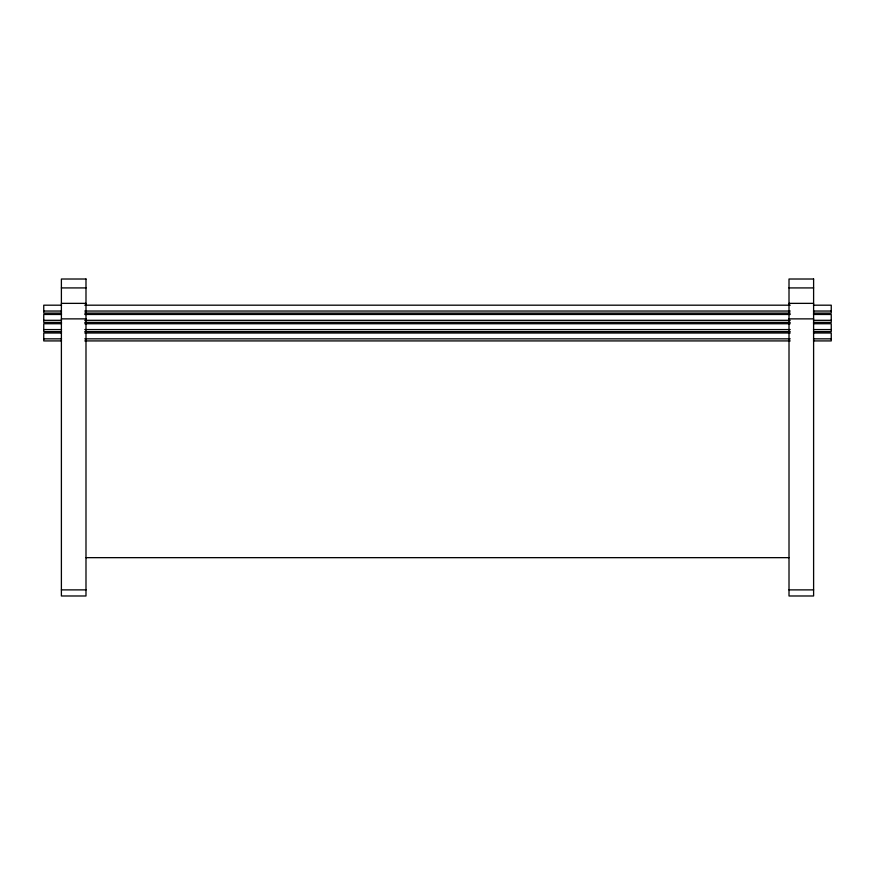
<?xml version="1.0" encoding="UTF-8"?>
<svg xmlns="http://www.w3.org/2000/svg" width="875" height="875" viewBox="0 0 875 875"><rect width="100%" height="100%" fill="white"/><g stroke="black" fill="none" stroke-linecap="round" stroke-linejoin="round"><path stroke-width="1.31" d="M61.392 287.919L85.991 287.919M789.009 287.919L813.608 287.919M61.392 303.363L85.991 303.363M789.009 303.363L813.608 303.363M61.523 305.189L43.75 305.189L43.75 313.108L61.523 313.108M84.766 305.189L790.234 305.189M813.477 305.189L831.25 305.189L831.25 313.108L813.477 313.108M43.75 311.041L61.523 311.041M84.766 311.041L790.234 311.041M813.477 311.041L831.25 311.041M84.766 313.108L790.234 313.108M61.523 314.464L43.75 314.464L43.75 322.383L61.523 322.383M84.766 314.464L790.234 314.464M813.477 314.464L831.25 314.464L831.25 322.383L813.477 322.383M61.392 318.872L85.991 318.872M789.009 318.872L813.608 318.872M43.75 320.316L61.523 320.316M84.766 320.316L790.234 320.316M813.477 320.316L831.25 320.316M84.766 322.383L790.234 322.383M61.523 323.728L43.75 323.728L43.75 331.647L61.523 331.647M84.766 323.728L790.234 323.728M813.477 323.728L831.25 323.728L831.25 331.647L813.477 331.647M43.75 329.58L61.523 329.58M84.766 329.58L790.234 329.58M813.477 329.58L831.25 329.58M84.766 331.647L790.234 331.647M61.523 333.003L43.75 333.003L43.75 340.922L61.523 340.922M84.766 333.003L790.234 333.003M813.477 333.003L831.25 333.003L831.25 340.922L813.477 340.922M43.75 338.844L61.523 338.844M84.766 338.844L790.234 338.844M813.477 338.844L831.25 338.844M84.766 340.922L790.234 340.922M85.991 557.659L789.009 557.659M61.392 589.881L85.991 589.881M789.009 589.881L813.608 589.881M85.991 279.016L61.392 279.016L61.392 595.984L85.991 595.984L85.991 279.016M813.608 279.016L789.009 279.016L789.009 595.984L813.608 595.984L813.608 279.016"/></g></svg>
